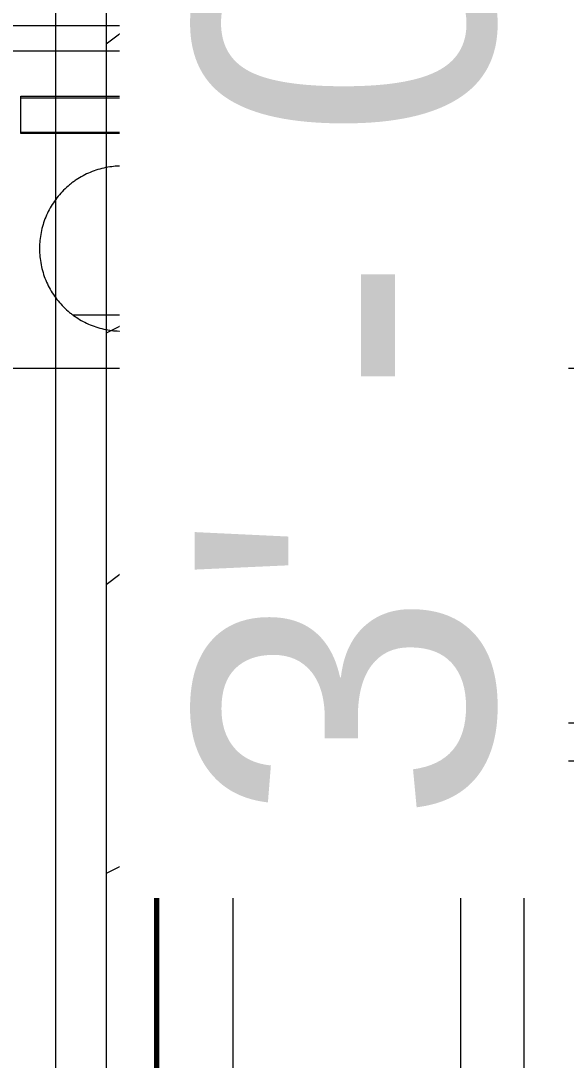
# Model space of a CAD drawing. Header units: inches. Extents: x -536 to 545, y -65 to 280.
# Drawn here: x -436.22 to -430.84, y 12.92 to 23.18 of the extents above; entities that cross this region are included whole.
import ezdxf

# ---------------------------------------------------------------- set-up
doc = ezdxf.new("R2010")
doc.units = ezdxf.units.IN
doc.header["$MEASUREMENT"] = 0
for name, color, linetype, lineweight in [('A-ANNO-DIMS', 211, 'Continuous', 9), ('A-ANNO-DIMS-32', 211, 'Continuous', 9), ('A-DETL', 90, 'Continuous', 9), ('A-FLOR-HRAL', 11, 'Continuous', 9), ('A-WALL', 113, 'Continuous', 13), ('A-WALL-PATT', 111, 'Continuous', 13), ('M-HVAC-CDFF', 50, 'Continuous', 9)]:
    doc.layers.add(name, color=color, linetype=linetype, lineweight=lineweight)
doc.styles.add('Arial', font='arial.ttf', dxfattribs={"height": 2.950599})
doc.dimstyles.new('Linear_wCenter_-_3_32__Arial', dxfattribs={"dimscale": 12, "dimtxt": 3, "dimasz": 0.333333, "dimexe": 0.25, "dimexo": 0.166667, "dimgap": 0.166667, "dimtad": 1, "dimdec": 0, "dimzin": 1, "dimdsep": 46, "dimlunit": 4, "dimtxsty": 'Arial', "dimblk1": 'OBLIQUE', "dimblk2": 'OBLIQUE', "dimsah": 1, "dimcen": 0.09, "dimdle": 0.25, "dimazin": 0, "dimtfac": 1, "dimtdec": 4, "dimtix": 1, "dimtmove": 0, "dimatfit": 3, "dimfxl": 1, "dimtvp": 1, "dimtfill": 1, "dimfrac": 2, "dimtolj": 1, "dimtzin": 0, "dimarcsym": 2})
pattern_1 = [(180, (-392.1, 31.2), (-52.47, 143.3), [42.426, 0, 0, 0]), (180, (-393.72, 54.33), (-52.47, 143.3), [42.426, 0, 0, 0]), (180, (-394.8, 69.76), (-52.47, 143.3), [42.426, 0, 0, 0]), (180, (-395.34, 77.47), (-52.47, 143.3), [42.426, 0, 0, 0]), (180, (-396.42, 92.9), (-52.47, 143.3), [42.426, 0, 0, 0]), (180, (-397.5, 108.32), (-52.47, 143.3), [42.426, 0, 0, 0]), (180, (-398.85, 127.6), (-52.47, 143.3), [42.426, 0, 0, 0]), (180, (-399.93, 143.02), (-52.47, 143.3), [42.426, 0, 0, 0]), (180, (-392.07, 30.82), (-52.47, 143.3), [42.426, 0, 0, 0]), (180, (-393.69, 53.96), (-52.47, 143.3), [42.426, 0, 0, 0]), (180, (-394.77, 69.38), (-52.47, 143.3), [42.426, 0, 0, 0]), (180, (-395.31, 77.1), (-52.47, 143.3), [42.426, 0, 0, 0]), (180, (-396.39, 92.52), (-52.47, 143.3), [42.426, 0, 0, 0]), (180, (-397.47, 107.94), (-52.47, 143.3), [42.426, 0, 0, 0]), (180, (-398.82, 127.23), (-52.47, 143.3), [42.426, 0, 0, 0]), (180, (-399.9, 142.65), (-52.47, 143.3), [42.426, 0, 0, 0]), (94.01, (-424.62, 31.196), (-42.427, 0.0005), [22.82, -120.83]), (94.01, (-403.615, 54.333), (-42.427, 0.0005), [15.088, -128.56]), (94.01, (-425.91, 69.757), (-42.427, 0.0005), [7.357, -136.292]), (94.01, (-433.52, 77.47), (-42.427, 0.0005), [15.088, -128.56]), (94.008, (-412.68, 92.894), (-42.427, 0.0005), [15.088, -128.56]), (94.008, (-428.61, 108.32), (-42.427, 0.0005), [18.954, -124.696]), (94.008, (-405.214, 127.6), (-42.427, 0.0005), [15.088, -128.561]), (94.008, (-431.043, 143.023), (-42.427, 0.0005), [8.355, -135.295]), (94.01, (-424.356, 31.196), (-42.427, 0.0005), [22.82, -120.83]), (94.01, (-403.35, 54.333), (-42.427, 0.0005), [15.088, -128.56]), (94.01, (-425.644, 69.757), (-42.427, 0.0005), [7.357, -136.292]), (94.01, (-433.256, 77.47), (-42.427, 0.0005), [15.088, -128.56]), (94.008, (-412.416, 92.894), (-42.427, 0.0005), [15.088, -128.56]), (94.008, (-428.346, 108.32), (-42.427, 0.0005), [18.954, -124.696]), (94.008, (-404.95, 127.6), (-42.427, 0.0005), [15.088, -128.561]), (94.008, (-430.78, 143.023), (-42.427, 0.0005), [8.355, -135.295])]

# ---------------------------------------------------------------- blocks, each defined once
blk = doc.blocks.new('Walls 7 - Walls 7-1353541-Fireplace - South')
at = {"layer": 'A-WALL-PATT', "lineweight": 9}
h = blk.add_hatch(dxfattribs=at)
h.set_pattern_fill('FP_82', color=256, style=0, pattern_type=2)
h.set_pattern_definition(pattern_1)
h.paths.add_polyline_path([(-443.907, -16.5), (-443.882, -16.5), (-443.882, -6.506), (-444.382, -6.506), (-444.382, -8.006), (-444.502, -8.006), (-443.918, -16.345)], flags=0)
h.paths.add_polyline_path([(-423.382, 2.5), (-423.257, 2.5), (-423.257, 14.723), (-423.382, 15.831), (-423.382, 6.92)], flags=0)
h.paths.add_polyline_path([(-422.507, 2.5), (-421.878, 2.5), (-422.507, 8.076), (-422.507, 6.92)], flags=0)
h.paths.add_polyline_path([(-430.382, 2.5), (-430.382, 36.5), (-430.507, 36.5), (-430.507, 2.5)], flags=0)
h.paths.add_polyline_path([(-434.132, 2.5), (-431.257, 2.5), (-431.257, 36.5), (-434.132, 36.5), (-434.132, 3.354)], flags=0)
h.paths.add_polyline_path([(-446.007, 13.476), (-446.007, 19.963), (-445.882, 19.963), (-445.882, 21.494), (-444.382, 21.494), (-444.382, 19.494), (-443.882, 19.152), (-443.882, 30.25), (-447.183, 30.25), (-446.427, 19.463)], flags=0)
h.paths.add_polyline_path([(-443.882, 30.951), (-443.882, 32.25), (-444.92, 32.25), (-443.941, 31.024)], flags=0)
h.paths.add_polyline_path([(-434.688, 38.5), (-430.382, 38.5), (-430.382, 62.619), (-449.451, 62.619), (-447.901, 40.5), (-434.882, 40.5), (-434.882, 38.5)], flags=0)
blk = doc.blocks.new('Railing - 3_4_-1407952-Fireplace - South')
at = {"layer": 'A-FLOR-HRAL'}
blk.add_line((-431.257, 2.5), (-431.257, 36.5), dxfattribs=at)
blk = doc.blocks.new('Railing - 3_4_-V97-Fireplace - South')
at = {"layer": 'A-FLOR-HRAL'}
blk.add_line((-434.132, 36.5), (-434.132, 2.5), dxfattribs=at)
blk = doc.blocks.new('Railing - Railing-1407735-Fireplace - South')
for name in ['Railing - 3_4_-V97-Fireplace - South', 'Railing - 3_4_-1407952-Fireplace - South']:
    blk.add_blockref(name, (0, 0))
blk = doc.blocks.new('Walls 7 - Walls 7-1353541-Fireplace - Section - East')
at = {"layer": 'A-WALL-PATT', "lineweight": 9}
h = blk.add_hatch(dxfattribs=at)
h.set_pattern_fill('FP_103', color=256, style=0, pattern_type=2)
h.set_pattern_definition([(180, (-371.73, 30.13), (-60, 143.62), [60, 0, 0, 0]), (180, (-371.73, 53.32), (-60, 143.62), [60, 0, 0, 0]), (180, (-371.73, 68.78), (-60, 143.62), [60, 0, 0, 0]), (180, (-371.73, 76.5), (-60, 143.62), [60, 0, 0, 0]), (180, (-371.73, 91.96), (-60, 143.62), [60, 0, 0, 0]), (180, (-371.73, 107.42), (-60, 143.62), [60, 0, 0, 0]), (180, (-371.73, 126.75), (-60, 143.62), [60, 0, 0, 0]), (180, (-371.73, 142.2), (-60, 143.62), [60, 0, 0, 0]), (180, (-371.73, 29.75), (-60, 143.62), [60, 0, 0, 0]), (180, (-371.73, 52.94), (-60, 143.62), [60, 0, 0, 0]), (180, (-371.73, 68.4), (-60, 143.62), [60, 0, 0, 0]), (180, (-371.73, 76.13), (-60, 143.62), [60, 0, 0, 0]), (180, (-371.73, 91.59), (-60, 143.62), [60, 0, 0, 0]), (180, (-371.73, 107.05), (-60, 143.62), [60, 0, 0, 0]), (180, (-371.73, 126.37), (-60, 143.62), [60, 0, 0, 0]), (180, (-371.73, 141.83), (-60, 143.62), [60, 0, 0, 0]), (90, (-417.73, 30.127), (-60, 4e-15), [22.815, -120.807]), (90, (-385.73, 53.316), (-60, 4e-15), [15.085, -128.536]), (90, (-415.73, 68.775), (-60, 4e-15), [7.356, -136.266]), (90, (-425.73, 76.505), (-60, 4e-15), [15.085, -128.536]), (90, (-394.73, 91.964), (-60, 4e-15), [15.085, -128.536]), (90, (-415.73, 107.424), (-60, 4e-15), [18.95, -124.672]), (90, (-380.73, 126.75), (-60, 4e-15), [15.085, -128.536]), (90, (-415.73, 142.207), (-60, 4e-15), [8.353, -135.27]), (90, (-417.354, 30.127), (-60, 4e-15), [22.815, -120.807]), (90, (-385.354, 53.316), (-60, 4e-15), [15.085, -128.536]), (90, (-415.354, 68.775), (-60, 4e-15), [7.356, -136.266]), (90, (-425.354, 76.505), (-60, 4e-15), [15.085, -128.536]), (90, (-394.354, 91.964), (-60, 4e-15), [15.085, -128.536]), (90, (-415.354, 107.424), (-60, 4e-15), [18.95, -124.672]), (90, (-380.354, 126.75), (-60, 4e-15), [15.085, -128.536]), (90, (-415.354, 142.207), (-60, 4e-15), [8.353, -135.27])])
h.paths.add_polyline_path([(-419.602, -46.5), (-422.275, 2.313), (-431.87, 2.313), (-431.87, 23.224), (-441.233, 23.224), (-441.233, 32.79), (-435.223, 60.377), (-443.855, 60.377), (-443.483, -22.5), (-425.355, -22.5), (-425.355, -46.5)], flags=0)
blk = doc.blocks.new('FP_107-Fireplace - Section - East')
at = {"layer": 'M-HVAC-CDFF'}
for p, q in [((-431.884, 23.224), (-431.884, 2.313)), ((-431.768, 16.25), (-431.884, 16.25)), ((-431.536, 16.25), (-431.768, 16.25)), ((-431.193, 16.25), (-431.536, 16.25)), ((-430.743, 16.25), (-431.193, 16.25)), ((-431.768, 15.875), (-431.884, 15.875)), ((-431.536, 15.875), (-431.768, 15.875)), ((-431.193, 15.875), (-431.536, 15.875)), ((-430.743, 15.875), (-431.193, 15.875))]:
    blk.add_line(p, q, dxfattribs=at)
blk = doc.blocks.new('Air Terminals 1 - Air Terminals 1-1437513-Fireplace - Section - East')
at = {"layer": 'M-HVAC-CDFF'}
blk.add_blockref('FP_107-Fireplace - Section - East', (0, 0), dxfattribs=at)
blk = doc.blocks.new('Walls 7 - Walls 7-1353541-Fireplace - Section - Bench')
at = {"layer": 'A-WALL-PATT', "lineweight": 9}
h = blk.add_hatch(dxfattribs=at)
h.set_pattern_fill('FP_82', color=256, style=0, pattern_type=2)
h.set_pattern_definition(pattern_1)
h.paths.add_polyline_path([(-442.382, -38.258), (-442.382, -16.345), (-443.882, -16.345), (-443.882, -6.506), (-444.382, -6.506), (-444.382, -8.006), (-444.502, -8.006), (-443.907, -16.5), (-442.632, -16.5), (-442.632, -18.5), (-443.767, -18.5), (-442.846, -31.644)], flags=0)
h.paths.add_polyline_path([(-434.882, -15.5), (-426.382, -15.5), (-426.382, -6.5), (-428.339, -6.5), (-428.339, 0.75), (-434.882, 0.75), (-434.882, -12.365)], flags=0)
h.paths.add_polyline_path([(-424.882, -6.5), (-420.863, -6.5), (-421.681, 0.75), (-424.882, 0.75), (-424.882, -5.135)], flags=0)
h.paths.add_polyline_path([(-434.882, 2.5), (-430.382, 2.5), (-430.382, 62.619), (-449.451, 62.619), (-447.901, 40.5), (-434.882, 40.5), (-434.882, 6.914)], flags=0)
h.paths.add_polyline_path([(-423.382, 2.5), (-421.878, 2.5), (-423.382, 15.831), (-423.382, 4.504)], flags=0)
h.paths.add_polyline_path([(-446.007, 13.476), (-446.007, 19.963), (-445.882, 19.963), (-445.882, 21.494), (-444.382, 21.494), (-444.382, 19.494), (-443.882, 19.152), (-443.882, 30.25), (-447.183, 30.25), (-446.427, 19.463)], flags=0)
h.paths.add_polyline_path([(-443.882, 30.951), (-443.882, 32.25), (-444.92, 32.25), (-443.932, 31.013)], flags=0)
blk = doc.blocks.new('DIMBLOCK27-Fireplace - Section - Bench')
at = {"layer": 'A-ANNO-DIMS-32'}
for p, q in [((-428.682, 41.5), (-428.682, -0.5)), ((-427.854, 38.5), (-431.682, 38.5)), ((-428.682, 38.5), (-427.854, 38.5)), ((-427.854, 2.5), (-431.682, 2.5)), ((-428.682, 2.5), (-427.854, 2.5))]:
    blk.add_line(p, q, dxfattribs=at)
at = {"layer": 'A-ANNO-DIMS-32', "lineweight": 50}
for p, q in [((-428.682, 38.5), (-430.682, 40.5)), ((-428.682, 38.5), (-426.682, 36.5)), ((-428.682, 2.5), (-430.682, 4.5)), ((-428.682, 2.5), (-426.682, 0.5))]:
    blk.add_line(p, q, dxfattribs=at)
at = {"layer": 'A-ANNO-DIMS-32', "color": 0, "insert": (-434.51, 15.262), "char_height": 2.9506, "width": 12.57231, "attachment_point": 1, "rotation": 90, "line_spacing_factor": 0.938532, "style": 'Arial', "bg_fill": 3, "box_fill_scale": 1.25, "bg_fill_color": 0, "bg_fill_transparency": 0}
blk.add_mtext('3\' - 0"', dxfattribs=at)
blk = doc.blocks.new('_Oblique')
at = {"color": 0, "linetype": 'ByBlock', "lineweight": -2}
blk.add_line((-0.5, -0.5), (0.5, 0.5), dxfattribs=at)

msp = doc.modelspace()

# ---------------------------------------------------------------- hatches: boundary and pattern name
at = {"layer": 'A-WALL-PATT', "lineweight": 9}
h = msp.add_hatch(dxfattribs=at)
h.set_pattern_fill('FP_144', color=256, style=0, pattern_type=2)
h.set_pattern_definition([(216.87, (-455.294, 34.659), (15.99318, 10.662429), [2.666, -23.99]), (206.565, (-452.095, 33.06), (-5.33169, -5.33123), [5.96, -5.96]), (198.435, (-452.095, 30.394), (-10.662247, -5.331293), [3.372, -13.487])])
h.paths.add_polyline_path([(-434.88241, -15.5), (-434.88241, 38.5), (-435.38241, 38.5), (-435.38241, -15.5)], flags=0)

# ---------------------------------------------------------------- linework, layer by layer
at = {"layer": 'A-DETL'}
for p, q in [((-441.45385, 23.13), (-430.96677, 23.13)), ((-430.93877, 22.882), (-430.93877, 23.102)), ((-441.48185, 22.882), (-430.93877, 22.882)), ((-430.96677, 22.43241), (-430.96677, 22.882)), ((-436.22431, 22.06359), (-436.22431, 22.43241)), ((-436.22431, 22.43241), (-430.96677, 22.43241)), ((-436.22431, 22.418), (-431.00931, 22.418)), ((-431.07431, 22.388), (-431.07431, 22.108)), ((-436.22431, 22.078), (-431.00931, 22.078)), ((-430.96677, 22.06359), (-436.22431, 22.06359)), ((-430.96677, 19.75), (-430.96677, 22.06359)), ((-434.19091, 19.81), (-434.19091, 21.57)), ((-434.13556, 21.63), (-433.08715, 21.63)), ((-433.0799, 21.6), (-433.10386, 21.63)), ((-433.06306, 21.6), (-433.08715, 21.63)), ((-433.0799, 21.6), (-433.0799, 21.48)), ((-433.06306, 21.6), (-433.06306, 21.48)), ((-434.19091, 21.5015), (-434.10538, 21.5015)), ((-434.18409, 21.2985), (-434.18409, 21.45)), ((-434.18409, 21.45), (-433.098, 21.45)), ((-434.02636, 21.45), (-434.10538, 21.5015)), ((-434.03692, 21.45), (-434.07655, 21.49155)), ((-433.098, 21.45), (-433.0799, 21.48)), ((-433.09794, 21.4501), (-433.06306, 21.48)), ((-431.38174, 20.5179), (-431.38174, 21.3421)), ((-434.10538, 21.2985), (-434.19091, 21.2985)), ((-434.11506, 21.3), (-434.065, 21.3)), ((-434.065, 21.3), (-434.065, 20.25)), ((-435.70794, 20.275), (-434.77141, 20.275)), ((-434.19091, 20.275), (-434.065, 20.275)), ((-434.065, 20.25), (-434.18409, 20.25)), ((-434.18409, 20.25), (-434.18409, 19.81)), ((-432.59967, 20.275), (-431.98934, 20.275)), ((-432.25744, 20.11927), (-432.25744, 20.275)), ((-432.20831, 20.275), (-432.20831, 20.12739)), ((-432.15289, 20.25), (-432.15289, 20.14528)), ((-432.12514, 20.25), (-432.12514, 20.159)), ((-449.34931, 19.75), (-426.07831, 19.75))]:
    msp.add_line(p, q, dxfattribs=at)
for centre, radius, start, end in [((-431.04431, 22.388), 0.03, 90, 180), ((-431.00931, 22.488), 0.07, 270, 307.422024), ((-431.04431, 22.108), 0.03, 180, 270), ((-431.00931, 22.008), 0.07, 52.577976, 90)]:
    msp.add_arc(centre, radius, start, end, dxfattribs=at)
for points, knots in [([(-435.23295, 21.74385), (-435.26517, 21.74374), (-435.30676, 21.7411), (-435.38833, 21.72948), (-435.4641, 21.71003), (-435.53922, 21.68308), (-435.61109, 21.64887), (-435.6681, 21.61462), (-435.71154, 21.58395), (-435.75347, 21.55117), (-435.80285, 21.50639), (-435.85656, 21.44712), (-435.90426, 21.38288), (-435.94543, 21.31425), (-435.9797, 21.24202), (-436.00669, 21.16639), (-436.02618, 21.08992), (-436.03794, 21.00658), (-436.04057, 20.9638), (-436.04057, 20.93)], [0, 0, 0, 0, 0.07600104, 0.15487167, 0.23395433, 0.31322352, 0.39264883, 0.47219711, 0.51201878, 0.55185965, 0.63156026, 0.71129802, 0.79105461, 0.87081645, 0.95057572, 1.03032819, 1.11007303, 1.18981149, 1.26954696, 1.26954696, 1.26954696, 1.26954696]), ([(-434.45599, 20.93), (-434.45599, 20.96322), (-434.45845, 21.0068), (-434.46945, 21.08978), (-434.48469, 21.15354), (-434.50043, 21.20428), (-434.51847, 21.25391), (-434.54533, 21.31413), (-434.58421, 21.38275), (-434.62942, 21.44702), (-434.68053, 21.50633), (-434.73714, 21.56007), (-434.79871, 21.60777), (-434.86474, 21.64891), (-434.93448, 21.68314), (-435.00774, 21.71009), (-435.08214, 21.72953), (-435.1614, 21.74101), (-435.20264, 21.74364), (-435.23295, 21.74385)], [0, 0, 0, 0, 0.07972362, 0.15935749, 0.23881958, 0.2784756, 0.3180645, 0.39699886, 0.47562046, 0.55392861, 0.63194824, 0.70972534, 0.78732265, 0.86481471, 0.94227825, 1.01978991, 1.09741466, 1.17520804, 1.2479274, 1.2479274, 1.2479274, 1.2479274]), ([(-434.44652, 20.93), (-434.44652, 20.96339), (-434.44899, 21.00656), (-434.46003, 21.08955), (-434.47533, 21.15317), (-434.49112, 21.20382), (-434.50923, 21.25337), (-434.5362, 21.3135), (-434.56875, 21.37065), (-434.59797, 21.41417), (-434.62917, 21.45607), (-434.6719, 21.50538), (-434.72872, 21.55903), (-434.79053, 21.60664), (-434.85677, 21.64771), (-434.92686, 21.68188), (-435.00001, 21.70878), (-435.0761, 21.72819), (-435.13945, 21.73794), (-435.19393, 21.74185), (-435.2152, 21.7425), (-435.23164, 21.7425)], [0, 0, 0, 0, 0.07972453, 0.15936654, 0.23885106, 0.27852585, 0.31813954, 0.39714429, 0.47586851, 0.51513714, 0.55433936, 0.63253745, 0.71053389, 0.78839124, 0.86618236, 0.94398048, 1.02185744, 1.09987197, 1.17807249, 1.21726429, 1.25651192, 1.25651192, 1.25651192, 1.25651192]), ([(-432.27716, 21.74234), (-432.2829, 21.74217), (-432.29628, 21.74146), (-432.31989, 21.73888), (-432.34648, 21.73398), (-432.38251, 21.72478), (-432.42742, 21.7083), (-432.47999, 21.68123), (-432.53112, 21.64694), (-432.58025, 21.60579), (-432.62677, 21.55816), (-432.67015, 21.50453), (-432.70983, 21.44539), (-432.74535, 21.38132), (-432.77621, 21.31291), (-432.80206, 21.24086), (-432.8225, 21.1657), (-432.83732, 21.08873), (-432.84628, 21.00856), (-432.84828, 20.95884), (-432.84828, 20.93)], [0, 0, 0, 0, 0.01586745, 0.04262736, 0.06976205, 0.09733461, 0.15397593, 0.21290348, 0.27431787, 0.33828904, 0.4047986, 0.47373786, 0.54494361, 0.61819836, 0.69325525, 0.76983863, 0.84765917, 0.92641408, 1.00579544, 1.08549114, 1.08549114, 1.08549114, 1.08549114]), ([(-431.80341, 20.93), (-431.80341, 20.95712), (-431.80479, 21.00923), (-431.811, 21.0883), (-431.82134, 21.16544), (-431.83578, 21.24044), (-431.85427, 21.31246), (-431.87676, 21.38085), (-431.90317, 21.44494), (-431.93338, 21.50414), (-431.9673, 21.55787), (-432.00472, 21.60563), (-432.04547, 21.64691), (-432.08231, 21.67586), (-432.11307, 21.69521), (-432.13657, 21.70776), (-432.16064, 21.71842), (-432.18523, 21.72719), (-432.21031, 21.73402), (-432.23574, 21.73891), (-432.25473, 21.74106), (-432.26492, 21.74176), (-432.26665, 21.74186)], [0, 0, 0, 0, 0.07966615, 0.15878566, 0.23682665, 0.31329332, 0.38773221, 0.45976373, 0.52908248, 0.59549396, 0.65891301, 0.71939938, 0.77715431, 0.83253959, 0.85951332, 0.8860965, 0.91237115, 0.938425, 0.96435024, 0.99023829, 1.01617948, 1.02125621, 1.02125621, 1.02125621, 1.02125621]), ([(-431.77974, 20.93), (-431.77974, 20.95772), (-431.78113, 21.00896), (-431.78737, 21.08837), (-431.79777, 21.16542), (-431.81228, 21.24045), (-431.83088, 21.31247), (-431.85348, 21.38086), (-431.88004, 21.44495), (-431.91042, 21.50415), (-431.94451, 21.55788), (-431.98214, 21.60564), (-432.02311, 21.64693), (-432.06014, 21.67587), (-432.09106, 21.69521), (-432.11468, 21.70776), (-432.13888, 21.71843), (-432.1636, 21.72719), (-432.18882, 21.73402), (-432.21437, 21.73891), (-432.24057, 21.74185), (-432.25744, 21.7425), (-432.26657, 21.7425)], [0, 0, 0, 0, 0.07966645, 0.15878861, 0.23683704, 0.31331852, 0.38778235, 0.45985194, 0.52922518, 0.59571097, 0.65922772, 0.71983842, 0.77774703, 0.83331668, 0.86039402, 0.8870881, 0.91348042, 0.9396581, 0.96571258, 0.99173432, 1.01781264, 1.04403594, 1.04403594, 1.04403594, 1.04403594]), ([(-431.16608, 21.74133), (-431.16837, 21.7408), (-431.17535, 21.73875), (-431.18528, 21.73429), (-431.1968, 21.72735), (-431.20833, 21.71853), (-431.22001, 21.70781), (-431.23177, 21.69525), (-431.24357, 21.68085), (-431.25538, 21.66465), (-431.26714, 21.64668), (-431.27882, 21.627), (-431.29037, 21.60565), (-431.30174, 21.58267), (-431.31289, 21.55812), (-431.32376, 21.53206), (-431.33431, 21.50456), (-431.3445, 21.47567), (-431.35774, 21.43475), (-431.37301, 21.38062), (-431.38891, 21.31235), (-431.40237, 21.24036), (-431.4131, 21.16553), (-431.42094, 21.08785), (-431.42569, 21.01093), (-431.42676, 20.95346), (-431.42676, 20.93)], [0, 0, 0, 0, 0.007968076, 0.020162267, 0.033425397, 0.047906915, 0.063703236, 0.080876215, 0.099464957, 0.119489363, 0.140945691, 0.163818303, 0.188085118, 0.213717048, 0.240671819, 0.268901998, 0.298358251, 0.328988115, 0.360730631, 0.427293526, 0.497527584, 0.570862105, 0.646708542, 0.724451838, 0.803468441, 0.883123466, 0.883123466, 0.883123466, 0.883123466]), ([(-431.02721, 20.93), (-431.02721, 20.95248), (-431.02749, 21.01131), (-431.0288, 21.08761), (-431.031, 21.16538), (-431.03419, 21.24011), (-431.03841, 21.31206), (-431.04378, 21.38028), (-431.04939, 21.43452), (-431.05461, 21.47555), (-431.05881, 21.50444), (-431.06337, 21.53194), (-431.06831, 21.55799), (-431.07363, 21.58254), (-431.07933, 21.60552), (-431.08544, 21.62687), (-431.09196, 21.64656), (-431.09887, 21.66453), (-431.10619, 21.68074), (-431.11393, 21.69516), (-431.12208, 21.70775), (-431.12936, 21.71689), (-431.13539, 21.7232), (-431.14132, 21.72863), (-431.14895, 21.7343), (-431.15733, 21.73854), (-431.16287, 21.74048), (-431.16549, 21.74118), (-431.16608, 21.74133)], [0, 0, 0, 0, 0.079640009, 0.158523127, 0.235900025, 0.311044301, 0.383249924, 0.451859124, 0.516251423, 0.546695179, 0.57588456, 0.60376035, 0.630274643, 0.655385186, 0.679054345, 0.70125279, 0.721967582, 0.741197536, 0.758954513, 0.775270234, 0.7902071, 0.803859548, 0.810247579, 0.816369597, 0.827912996, 0.838746731, 0.843996839, 0.846161662, 0.846161662, 0.846161662, 0.846161662]), ([(-430.99938, 20.93), (-430.99938, 20.95283), (-430.99967, 21.0111), (-431.00098, 21.08757), (-431.0032, 21.16523), (-431.00639, 21.23993), (-431.01064, 21.31184), (-431.01603, 21.38002), (-431.02167, 21.43423), (-431.02692, 21.47524), (-431.03113, 21.50411), (-431.03572, 21.53159), (-431.04068, 21.55763), (-431.04602, 21.58217), (-431.05176, 21.60513), (-431.0579, 21.62647), (-431.06444, 21.64615), (-431.07139, 21.66411), (-431.07875, 21.68031), (-431.08652, 21.69472), (-431.09471, 21.7073), (-431.10202, 21.71644), (-431.10809, 21.72274), (-431.11403, 21.72817), (-431.12174, 21.73384), (-431.13004, 21.73805), (-431.13677, 21.74037), (-431.1419, 21.7416), (-431.14693, 21.74234), (-431.15077, 21.7425), (-431.15227, 21.7425)], [0, 0, 0, 0, 0.079640022, 0.158523258, 0.235900505, 0.311045524, 0.383252516, 0.45186404, 0.516260093, 0.546706476, 0.575899122, 0.60377895, 0.630298214, 0.655414851, 0.679091465, 0.701299011, 0.722024885, 0.741268305, 0.759041627, 0.775377164, 0.790337968, 0.804019181, 0.810423635, 0.81656353, 0.828147223, 0.839027219, 0.844302457, 0.849519892, 0.85472336, 0.859957261, 0.859957261, 0.859957261, 0.859957261]), ([(-431.28538, 20.93), (-431.28538, 20.95138), (-431.28452, 21.0118), (-431.28073, 21.08746), (-431.27449, 21.16538), (-431.26597, 21.24005), (-431.25533, 21.31199), (-431.24283, 21.38019), (-431.22871, 21.44407), (-431.21562, 21.49419), (-431.20454, 21.53163), (-431.19619, 21.55767), (-431.18769, 21.58219), (-431.17906, 21.60515), (-431.17035, 21.62648), (-431.1616, 21.64613), (-431.15283, 21.66409), (-431.14417, 21.6802), (-431.13536, 21.6948), (-431.12923, 21.70389), (-431.1252, 21.7093), (-431.1247, 21.70995)], [0, 0, 0, 0, 0.079649176, 0.158613377, 0.236211305, 0.31177409, 0.384641476, 0.454181163, 0.519777757, 0.580861875, 0.609541428, 0.636896911, 0.662871959, 0.687411126, 0.710462974, 0.731988352, 0.751953483, 0.770328734, 0.787093721, 0.802249438, 0.805287188, 0.805287188, 0.805287188, 0.805287188]), ([(-431.25893, 20.93), (-431.25893, 20.95072), (-431.25808, 21.01211), (-431.25426, 21.08738), (-431.24799, 21.1654), (-431.23942, 21.24005), (-431.22872, 21.31199), (-431.21615, 21.38019), (-431.20196, 21.44408), (-431.1888, 21.4942), (-431.17766, 21.53163), (-431.16927, 21.55767), (-431.16072, 21.58219), (-431.15205, 21.60514), (-431.14328, 21.6265), (-431.13452, 21.64608), (-431.12557, 21.66428), (-431.11834, 21.67771), (-431.11281, 21.68702), (-431.11146, 21.68923)], [0, 0, 0, 0, 0.079649287, 0.158614477, 0.236215122, 0.311783128, 0.384658943, 0.454210845, 0.519823934, 0.580929196, 0.60962118, 0.636990371, 0.662980435, 0.687535963, 0.710605564, 0.732150141, 0.752135984, 0.77053355, 0.780508444, 0.780508444, 0.780508444, 0.780508444]), ([(-434.13556, 21.63), (-434.13588, 21.63), (-434.14798, 21.62921), (-434.15649, 21.62577), (-434.16666, 21.62015), (-434.17496, 21.61264), (-434.18073, 21.605), (-434.18445, 21.59835), (-434.18756, 21.59099), (-434.1902, 21.58344), (-434.19091, 21.57035), (-434.19091, 21.57)], [0, 0, 0, 0, 0.0108403649, 0.0217609422, 0.0328203558, 0.0440510539, 0.0554611439, 0.0612347724, 0.0670433082, 0.0787325729, 0.0904865267, 0.0904865267, 0.0904865267, 0.0904865267]), ([(-436.04057, 20.93), (-436.04057, 20.8962), (-436.03794, 20.85342), (-436.02618, 20.77008), (-436.00669, 20.69361), (-435.9797, 20.61798), (-435.94543, 20.54575), (-435.90426, 20.47712), (-435.85656, 20.41288), (-435.80285, 20.35361), (-435.75347, 20.30883), (-435.71154, 20.27605), (-435.6681, 20.24538), (-435.61109, 20.21113), (-435.53922, 20.17692), (-435.4641, 20.14997), (-435.38833, 20.13052), (-435.30676, 20.1189), (-435.26517, 20.11626), (-435.23295, 20.11615)], [0, 0, 0, 0, 0.07973547, 0.15947393, 0.23921876, 0.31897123, 0.3987305, 0.47849235, 0.55824894, 0.6379867, 0.71768731, 0.75752817, 0.79734985, 0.87689813, 0.95632344, 1.03559263, 1.11467529, 1.19354592, 1.26954696, 1.26954696, 1.26954696, 1.26954696]), ([(-435.23295, 20.11615), (-435.20264, 20.11636), (-435.1614, 20.11899), (-435.08214, 20.13047), (-435.00774, 20.14991), (-434.93448, 20.17686), (-434.86474, 20.21109), (-434.79871, 20.25223), (-434.73714, 20.29993), (-434.68053, 20.35367), (-434.62942, 20.41298), (-434.58421, 20.47725), (-434.54533, 20.54587), (-434.51847, 20.60609), (-434.50043, 20.65572), (-434.48469, 20.70646), (-434.46945, 20.77022), (-434.45845, 20.8532), (-434.45599, 20.89678), (-434.45599, 20.93)], [0, 0, 0, 0, 0.07271936, 0.15051274, 0.22813749, 0.30564915, 0.38311269, 0.46060475, 0.53820206, 0.61597915, 0.69399879, 0.77230694, 0.85092854, 0.9298629, 0.9694518, 1.00910782, 1.08856991, 1.16820378, 1.2479274, 1.2479274, 1.2479274, 1.2479274]), ([(-435.23164, 20.1175), (-435.2152, 20.1175), (-435.19393, 20.11815), (-435.13945, 20.12206), (-435.0761, 20.13181), (-435.00001, 20.15122), (-434.92686, 20.17812), (-434.85677, 20.21229), (-434.79053, 20.25336), (-434.72872, 20.30097), (-434.6719, 20.35462), (-434.62917, 20.40393), (-434.59797, 20.44583), (-434.56875, 20.48935), (-434.5362, 20.5465), (-434.50923, 20.60663), (-434.49112, 20.65618), (-434.47533, 20.70683), (-434.46003, 20.77045), (-434.44899, 20.85344), (-434.44652, 20.89661), (-434.44652, 20.93)], [0, 0, 0, 0, 0.03924763, 0.07843944, 0.15663995, 0.23465448, 0.31253144, 0.39032956, 0.46812068, 0.54597803, 0.62397448, 0.70217256, 0.74137479, 0.78064341, 0.85936763, 0.93837239, 0.97798607, 1.01766086, 1.09714538, 1.17678739, 1.25651192, 1.25651192, 1.25651192, 1.25651192]), ([(-432.84828, 20.93), (-432.84828, 20.90116), (-432.84628, 20.85144), (-432.83732, 20.77127), (-432.8225, 20.6943), (-432.80206, 20.61914), (-432.77621, 20.54709), (-432.74535, 20.47868), (-432.70983, 20.41461), (-432.67015, 20.35547), (-432.62677, 20.30184), (-432.58025, 20.25421), (-432.53112, 20.21306), (-432.47999, 20.17877), (-432.42742, 20.1517), (-432.38251, 20.13522), (-432.34648, 20.12602), (-432.31989, 20.12112), (-432.29628, 20.11854), (-432.2829, 20.11783), (-432.27716, 20.11766)], [0, 0, 0, 0, 0.0796957, 0.15907706, 0.23783197, 0.31565251, 0.3922359, 0.46729278, 0.54054753, 0.61175328, 0.68069254, 0.74720211, 0.81117328, 0.87258766, 0.93151522, 0.98815654, 1.0157291, 1.04286378, 1.06962369, 1.08549114, 1.08549114, 1.08549114, 1.08549114]), ([(-432.26665, 20.11814), (-432.26492, 20.11824), (-432.25473, 20.11894), (-432.23574, 20.12109), (-432.21031, 20.12598), (-432.18523, 20.13281), (-432.16064, 20.14158), (-432.13657, 20.15224), (-432.11307, 20.16479), (-432.08231, 20.18414), (-432.04547, 20.21309), (-432.00472, 20.25437), (-431.9673, 20.30213), (-431.93338, 20.35586), (-431.90317, 20.41506), (-431.87676, 20.47915), (-431.85427, 20.54754), (-431.83578, 20.61956), (-431.82134, 20.69456), (-431.811, 20.7717), (-431.80479, 20.85077), (-431.80341, 20.90288), (-431.80341, 20.93)], [0, 0, 0, 0, 0.00507673, 0.03101792, 0.05690597, 0.08283121, 0.10888506, 0.13515971, 0.1617429, 0.18871662, 0.24410191, 0.30185683, 0.3623432, 0.42576225, 0.49217373, 0.56149248, 0.633524, 0.70796289, 0.78442956, 0.86247055, 0.94159006, 1.02125621, 1.02125621, 1.02125621, 1.02125621]), ([(-432.26657, 20.1175), (-432.25744, 20.1175), (-432.24057, 20.11815), (-432.21437, 20.12109), (-432.18882, 20.12598), (-432.1636, 20.13281), (-432.13888, 20.14157), (-432.11468, 20.15224), (-432.09106, 20.16479), (-432.06014, 20.18413), (-432.02311, 20.21307), (-431.98214, 20.25436), (-431.94451, 20.30212), (-431.91042, 20.35585), (-431.88004, 20.41505), (-431.85348, 20.47914), (-431.83088, 20.54753), (-431.81228, 20.61955), (-431.79777, 20.69458), (-431.78737, 20.77163), (-431.78113, 20.85104), (-431.77974, 20.90228), (-431.77974, 20.93)], [0, 0, 0, 0, 0.0262233, 0.05230162, 0.07832336, 0.10437784, 0.13055552, 0.15694785, 0.18364192, 0.21071926, 0.26628891, 0.32419752, 0.38480822, 0.44832497, 0.51481076, 0.584184, 0.65625359, 0.73071742, 0.8071989, 0.88524734, 0.96436949, 1.04403594, 1.04403594, 1.04403594, 1.04403594]), ([(-431.42676, 20.93), (-431.42676, 20.90654), (-431.42569, 20.84907), (-431.42094, 20.77215), (-431.4131, 20.69447), (-431.40237, 20.61964), (-431.38891, 20.54765), (-431.37301, 20.47938), (-431.35774, 20.42525), (-431.3445, 20.38433), (-431.33431, 20.35544), (-431.32376, 20.32794), (-431.31289, 20.30188), (-431.30174, 20.27733), (-431.29037, 20.25435), (-431.27882, 20.233), (-431.26714, 20.21332), (-431.25538, 20.19535), (-431.24357, 20.17915), (-431.23177, 20.16475), (-431.22001, 20.15219), (-431.20833, 20.14147), (-431.1968, 20.13265), (-431.18528, 20.12571), (-431.17535, 20.12125), (-431.16837, 20.1192), (-431.16608, 20.11867)], [0, 0, 0, 0, 0.079655025, 0.158671629, 0.236414925, 0.312261362, 0.385595882, 0.45582994, 0.522392835, 0.554135351, 0.584765216, 0.614221468, 0.642451648, 0.669406419, 0.695038348, 0.719305164, 0.742177775, 0.763634104, 0.783658509, 0.802247251, 0.819420231, 0.835216551, 0.849698069, 0.862961199, 0.87515539, 0.883123466, 0.883123466, 0.883123466, 0.883123466]), ([(-431.1247, 20.15005), (-431.1252, 20.1507), (-431.12923, 20.15611), (-431.13536, 20.1652), (-431.14417, 20.1798), (-431.15283, 20.19591), (-431.1616, 20.21387), (-431.17035, 20.23352), (-431.17906, 20.25485), (-431.18769, 20.27781), (-431.19619, 20.30233), (-431.20454, 20.32837), (-431.21562, 20.36581), (-431.22871, 20.41593), (-431.24283, 20.47981), (-431.25533, 20.54801), (-431.26597, 20.61995), (-431.27449, 20.69462), (-431.28073, 20.77254), (-431.28452, 20.8482), (-431.28538, 20.90862), (-431.28538, 20.93)], [0, 0, 0, 0, 0.00303775, 0.018193467, 0.034958454, 0.053333705, 0.073298836, 0.094824214, 0.117876062, 0.142415229, 0.168390277, 0.19574576, 0.224425313, 0.285509431, 0.351106025, 0.420645712, 0.493513098, 0.569075883, 0.646673811, 0.725638012, 0.805287188, 0.805287188, 0.805287188, 0.805287188]), ([(-431.11146, 20.17077), (-431.11281, 20.17298), (-431.11834, 20.18229), (-431.12557, 20.19572), (-431.13452, 20.21392), (-431.14328, 20.2335), (-431.15205, 20.25486), (-431.16072, 20.27781), (-431.16927, 20.30233), (-431.17766, 20.32837), (-431.1888, 20.3658), (-431.20196, 20.41592), (-431.21615, 20.47981), (-431.22872, 20.54801), (-431.23942, 20.61995), (-431.24799, 20.6946), (-431.25426, 20.77262), (-431.25808, 20.84789), (-431.25893, 20.90928), (-431.25893, 20.93)], [0, 0, 0, 0, 0.009974894, 0.028372461, 0.048358304, 0.06990288, 0.092972481, 0.11752801, 0.143518074, 0.170887264, 0.199579249, 0.260684511, 0.3262976, 0.395849502, 0.468725317, 0.544293322, 0.621893967, 0.700859158, 0.780508444, 0.780508444, 0.780508444, 0.780508444]), ([(-431.16608, 20.11867), (-431.16549, 20.11882), (-431.16287, 20.11952), (-431.15733, 20.12146), (-431.14895, 20.1257), (-431.14132, 20.13137), (-431.13539, 20.1368), (-431.12936, 20.14311), (-431.12208, 20.15225), (-431.11393, 20.16484), (-431.10619, 20.17926), (-431.09887, 20.19547), (-431.09196, 20.21344), (-431.08544, 20.23313), (-431.07933, 20.25448), (-431.07363, 20.27746), (-431.06831, 20.30201), (-431.06337, 20.32806), (-431.05881, 20.35556), (-431.05461, 20.38445), (-431.04939, 20.42548), (-431.04378, 20.47972), (-431.03841, 20.54794), (-431.03419, 20.61989), (-431.031, 20.69462), (-431.0288, 20.77239), (-431.02749, 20.84869), (-431.02721, 20.90752), (-431.02721, 20.93)], [0, 0, 0, 0, 0.002164823, 0.00741493, 0.018248666, 0.029792065, 0.035914082, 0.042302114, 0.055954561, 0.070891428, 0.087207149, 0.104964125, 0.12419408, 0.144908871, 0.167107317, 0.190776476, 0.215887019, 0.242401312, 0.270277102, 0.299466482, 0.329910238, 0.394302537, 0.462911738, 0.535117361, 0.610261637, 0.687638535, 0.766521652, 0.846161662, 0.846161662, 0.846161662, 0.846161662]), ([(-431.15227, 20.1175), (-431.15077, 20.1175), (-431.14693, 20.11766), (-431.1419, 20.1184), (-431.13677, 20.11963), (-431.13004, 20.12195), (-431.12174, 20.12616), (-431.11403, 20.13183), (-431.10809, 20.13726), (-431.10202, 20.14356), (-431.09471, 20.1527), (-431.08652, 20.16528), (-431.07875, 20.17969), (-431.07139, 20.19589), (-431.06444, 20.21385), (-431.0579, 20.23353), (-431.05176, 20.25487), (-431.04602, 20.27783), (-431.04068, 20.30237), (-431.03572, 20.32841), (-431.03113, 20.35589), (-431.02692, 20.38476), (-431.02167, 20.42577), (-431.01603, 20.47998), (-431.01064, 20.54816), (-431.00639, 20.62007), (-431.0032, 20.69477), (-431.00098, 20.77243), (-430.99967, 20.8489), (-430.99938, 20.90717), (-430.99938, 20.93)], [0, 0, 0, 0, 0.005233902, 0.010437369, 0.015654804, 0.020930042, 0.031810038, 0.043393731, 0.049533626, 0.055938081, 0.069619294, 0.084580098, 0.100915635, 0.118688957, 0.137932377, 0.15865825, 0.180865797, 0.20454241, 0.229659048, 0.256178312, 0.28405814, 0.313250785, 0.343697169, 0.408093222, 0.476704746, 0.548911737, 0.624056756, 0.701434003, 0.780317239, 0.859957261, 0.859957261, 0.859957261, 0.859957261]), ([(-434.24654, 19.75), (-434.24621, 19.75), (-434.23402, 19.75079), (-434.22545, 19.75423), (-434.21523, 19.75984), (-434.2069, 19.76735), (-434.2011, 19.775), (-434.19739, 19.78165), (-434.19427, 19.78901), (-434.19163, 19.79656), (-434.19091, 19.80964), (-434.19091, 19.81)], [0, 0, 0, 0, 0.0109334862, 0.0219217368, 0.0330234084, 0.0442764344, 0.0556957804, 0.0614712642, 0.0672806691, 0.0789703531, 0.090724306, 0.090724306, 0.090724306, 0.090724306]), ([(-434.18409, 19.81), (-434.18409, 19.80973), (-434.18369, 19.80023), (-434.18187, 19.79336), (-434.1789, 19.78491), (-434.17481, 19.77748), (-434.1697, 19.77057), (-434.16368, 19.76451), (-434.15683, 19.75935), (-434.14945, 19.75524), (-434.14106, 19.75224), (-434.13424, 19.75041), (-434.12481, 19.75), (-434.12454, 19.75)], [0, 0, 0, 0, 0.0085603749, 0.0171181725, 0.025671022, 0.03421695, 0.0427545396, 0.0512830467, 0.0598024613, 0.0683135117, 0.0768176065, 0.085316722, 0.0938132416, 0.0938132416, 0.0938132416, 0.0938132416])]:
    msp.add_open_spline(points, degree=3, knots=knots, dxfattribs=at)
at = {"layer": 'A-WALL', "lineweight": 18}
for p, q in [((-435.88241, 38.5), (-435.88241, -15.5)), ((-435.38241, 38.5), (-435.38241, -15.5))]:
    msp.add_line(p, q, dxfattribs=at)
at = {"layer": 'A-WALL', "lineweight": 70}
msp.add_line((-434.88241, -15.5), (-434.88241, 38.5), dxfattribs=at)

# ---------------------------------------------------------------- block references
at = {"layer": 'A-FLOR-HRAL'}
msp.add_blockref('Railing - Railing-1407735-Fireplace - South', (0, 0), dxfattribs=at)
at = {"layer": 'A-WALL', "lineweight": 18}
for name in ['Walls 7 - Walls 7-1353541-Fireplace - South', 'Walls 7 - Walls 7-1353541-Fireplace - Section - Bench', 'Walls 7 - Walls 7-1353541-Fireplace - Section - East']:
    msp.add_blockref(name, (0, 0), dxfattribs=at)
at = {"layer": 'M-HVAC-CDFF'}
msp.add_blockref('Air Terminals 1 - Air Terminals 1-1437513-Fireplace - Section - East', (0, 0), dxfattribs=at)

# ---------------------------------------------------------------- next in the draw order: dimensions: what is measured, and where the dimension line sits
at = {"layer": 'A-ANNO-DIMS'}
dim = msp.add_linear_dim(base=(-428.68216, 2.5), p1=(-425.85373, 38.5), p2=(-425.85373, 2.5), angle=90, dimstyle='Linear_wCenter_-_3_32__Arial', override={"dimpost": '<>', "dimfxl": 36}, dxfattribs=at)
dim.commit()
dim.dimension.update_dxf_attribs({"geometry": 'DIMBLOCK27-Fireplace - Section - Bench', "text_midpoint": (-432.18966, 20.5)})

doc.saveas('drawing.dxf')
